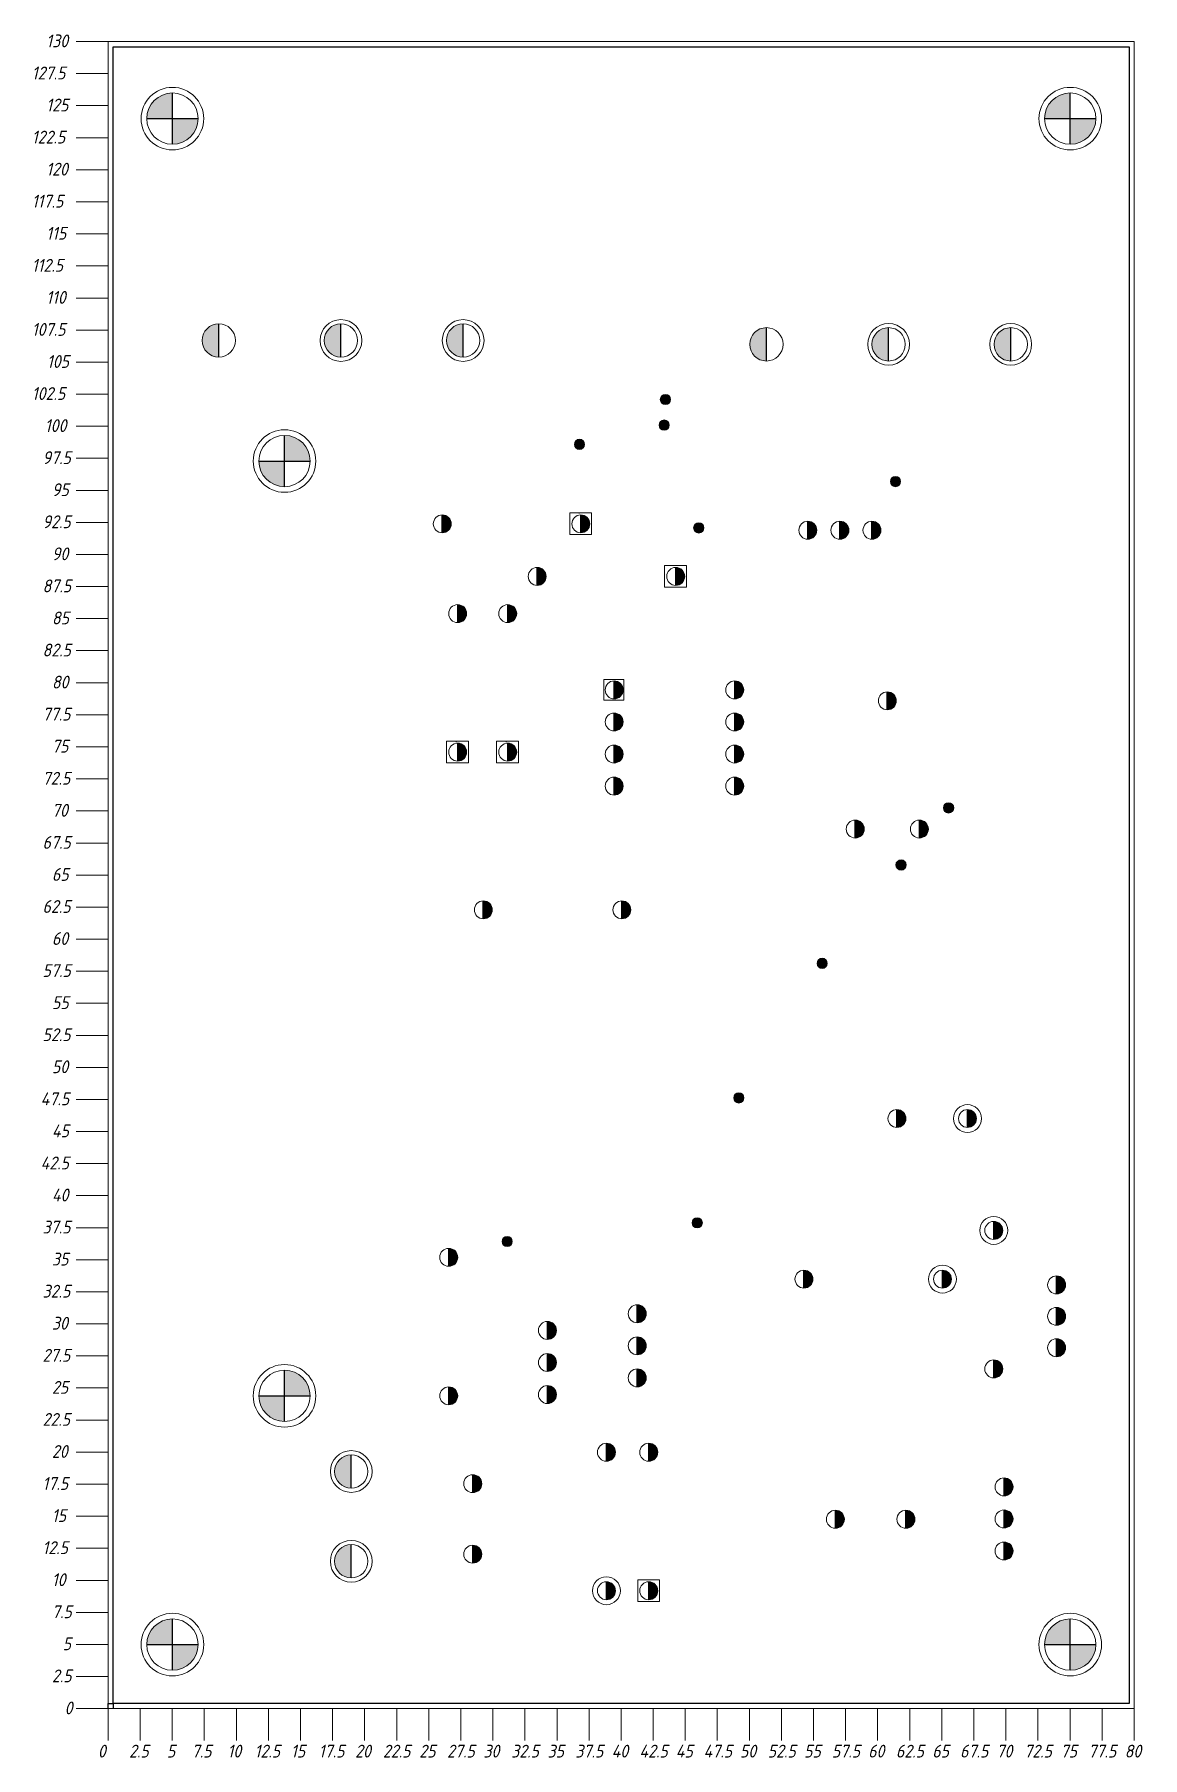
# Model space of a CAD drawing. Header units: millimetres. Extents: x -963 to 6509, y -1367 to 453.
# Drawn here: x 202.7 to 289.1, y 319.1 to 453.5 of the extents above; entities that cross this region are included whole.
import ezdxf

# ---------------------------------------------------------------- set-up
doc = ezdxf.new("R2010")
doc.units = ezdxf.units.MM
doc.header["$LTSCALE"] = 0.5
doc.layers.get('Defpoints').update_dxf_attribs({"color": 5})
doc.layers.add('2-штриховка', color=7, linetype='Continuous', true_color=0x00c7c7)
doc.layers.add('4-текст', color=7, linetype='Continuous', true_color=0x00ad00)
doc.layers.add('TopLayer', color=1, linetype='Continuous')
doc.layers.add('Для ПП', color=30, linetype='Continuous', lineweight=20)
doc.styles.get("Standard").update_dxf_attribs({"font": 'isocpeui.ttf', "width": 0.9})

msp = doc.modelspace()

# ---------------------------------------------------------------- hatches: boundary and pattern name
at = {"layer": '2-штриховка'}
h = msp.add_hatch(color=256, dxfattribs=at)
h.dxf.hatch_style = 1
h.paths.add_polyline_path([(213.493, 448.918, 0.4142136), (211.493, 446.918), (213.493, 446.918)])
h.paths.add_polyline_path([(215.493, 446.918), (213.493, 446.918), (213.493, 444.918, 0.4142136)])
h = msp.add_hatch(color=256, dxfattribs=at)
h.dxf.hatch_style = 1
h.paths.add_polyline_path([(283.493, 448.918, 0.4142136), (281.493, 446.918), (283.493, 446.918)])
h.paths.add_polyline_path([(285.493, 446.918), (283.493, 446.918), (283.493, 444.918, 0.4142136)])
h = msp.add_hatch(color=256, dxfattribs=at)
h.dxf.hatch_style = 1
h.paths.add_polyline_path([(215.806, 429.618, 0.4142136), (217.106, 428.318), (217.106, 430.918, 0.4142136)])
h = msp.add_hatch(color=256, dxfattribs=at)
h.dxf.hatch_style = 1
h.paths.add_polyline_path([(225.331, 429.618, 0.4142136), (226.631, 428.318), (226.631, 430.918, 0.4142136)])
h = msp.add_hatch(color=256, dxfattribs=at)
h.dxf.hatch_style = 1
h.paths.add_polyline_path([(234.856, 429.618, 0.4142136), (236.156, 428.318), (236.156, 430.918, 0.4142136)])
h = msp.add_hatch(color=256, dxfattribs=at)
h.dxf.hatch_style = 1
h.paths.add_polyline_path([(258.506, 429.318, 0.4142136), (259.806, 428.018), (259.806, 430.618, 0.4142136)])
h = msp.add_hatch(color=256, dxfattribs=at)
h.dxf.hatch_style = 1
h.paths.add_polyline_path([(268.031, 429.318, 0.4142136), (269.331, 428.018), (269.331, 430.618, 0.4142136)])
h = msp.add_hatch(color=256, dxfattribs=at)
h.dxf.hatch_style = 1
h.paths.add_polyline_path([(277.556, 429.318, 0.4142136), (278.856, 428.018), (278.856, 430.618, 0.4142136)])
h = msp.add_hatch(color=256, dxfattribs=at)
h.dxf.hatch_style = 1
h.paths.add_polyline_path([(251.531, 425.018, 1), (252.331, 425.018, 1)])
h = msp.add_hatch(color=256, dxfattribs=at)
h.dxf.hatch_style = 1
h.paths.add_polyline_path([(251.431, 423.018, 1), (252.231, 423.018, 1)])
h = msp.add_hatch(color=256, dxfattribs=at)
h.dxf.hatch_style = 1
h.paths.add_polyline_path([(222.231, 422.218), (222.231, 420.218), (224.231, 420.218, 0.4142136)])
h.paths.add_polyline_path([(222.231, 418.218), (222.231, 420.218), (220.231, 420.218, 0.4142136)])
h = msp.add_hatch(color=256, dxfattribs=at)
h.dxf.hatch_style = 1
h.paths.add_polyline_path([(244.831, 421.518, 1), (245.631, 421.518, 1)])
h = msp.add_hatch(color=256, dxfattribs=at)
h.dxf.hatch_style = 1
h.paths.add_polyline_path([(269.468, 418.618, 1), (270.268, 418.618, 1)])
h = msp.add_hatch(color=256, dxfattribs=at)
h.dxf.hatch_style = 1
h.paths.add_polyline_path([(234.531, 416.018), (234.531, 414.618, 0.4142136), (235.231, 415.318, 0.4142136)])
h = msp.add_hatch(color=256, dxfattribs=at)
h.dxf.hatch_style = 1
h.paths.add_polyline_path([(245.331, 416.018), (245.331, 414.618, 0.4142136), (246.031, 415.318, 0.4142136)])
h = msp.add_hatch(color=256, dxfattribs=at)
h.dxf.hatch_style = 1
h.paths.add_polyline_path([(254.127, 415.004, 1), (254.927, 415.004, 1)])
h = msp.add_hatch(color=256, dxfattribs=at)
h.dxf.hatch_style = 1
h.paths.add_polyline_path([(263.031, 415.518), (263.031, 414.118, 0.4142136), (263.731, 414.818, 0.4142136)])
h = msp.add_hatch(color=256, dxfattribs=at)
h.dxf.hatch_style = 1
h.paths.add_polyline_path([(265.531, 415.518), (265.531, 414.118, 0.4142136), (266.231, 414.818, 0.4142136)])
h = msp.add_hatch(color=256, dxfattribs=at)
h.dxf.hatch_style = 1
h.paths.add_polyline_path([(268.031, 415.518), (268.031, 414.118, 0.4142136), (268.731, 414.818, 0.4142136)])
h = msp.add_hatch(color=256, dxfattribs=at)
h.dxf.hatch_style = 1
h.paths.add_polyline_path([(241.931, 411.918), (241.931, 410.518, 0.4142136), (242.631, 411.218, 0.4142136)])
h = msp.add_hatch(color=256, dxfattribs=at)
h.dxf.hatch_style = 1
h.paths.add_polyline_path([(252.731, 411.918), (252.731, 410.518, 0.4142136), (253.431, 411.218, 0.4142136)])
h = msp.add_hatch(color=256, dxfattribs=at)
h.dxf.hatch_style = 1
h.paths.add_polyline_path([(235.731, 409.018), (235.731, 407.618, 0.4142136), (236.431, 408.318, 0.4142136)])
h = msp.add_hatch(color=256, dxfattribs=at)
h.dxf.hatch_style = 1
h.paths.add_polyline_path([(239.631, 409.018), (239.631, 407.618, 0.4142136), (240.331, 408.318, 0.4142136)])
h = msp.add_hatch(color=256, dxfattribs=at)
h.dxf.hatch_style = 1
h.paths.add_polyline_path([(247.931, 403.068), (247.931, 401.668, 0.4142136), (248.631, 402.368, 0.4142136)])
h = msp.add_hatch(color=256, dxfattribs=at)
h.dxf.hatch_style = 1
h.paths.add_polyline_path([(257.331, 403.068), (257.331, 401.668, 0.4142136), (258.031, 402.368, 0.4142136)])
h = msp.add_hatch(color=256, dxfattribs=at)
h.dxf.hatch_style = 1
h.paths.add_polyline_path([(269.231, 402.218), (269.231, 400.818, 0.4142136), (269.931, 401.518, 0.4142136)])
h = msp.add_hatch(color=256, dxfattribs=at)
h.dxf.hatch_style = 1
h.paths.add_polyline_path([(247.931, 400.568), (247.931, 399.168, 0.4142136), (248.631, 399.868, 0.4142136)])
h = msp.add_hatch(color=256, dxfattribs=at)
h.dxf.hatch_style = 1
h.paths.add_polyline_path([(257.331, 400.568), (257.331, 399.168, 0.4142136), (258.031, 399.868, 0.4142136)])
h = msp.add_hatch(color=256, dxfattribs=at)
h.dxf.hatch_style = 1
h.paths.add_polyline_path([(235.731, 398.218), (235.731, 396.818, 0.4142136), (236.431, 397.518, 0.4142136)])
h = msp.add_hatch(color=256, dxfattribs=at)
h.dxf.hatch_style = 1
h.paths.add_polyline_path([(239.631, 398.218), (239.631, 396.818, 0.4142136), (240.331, 397.518, 0.4142136)])
h = msp.add_hatch(color=256, dxfattribs=at)
h.dxf.hatch_style = 1
h.paths.add_polyline_path([(247.931, 398.068), (247.931, 396.668, 0.4142136), (248.631, 397.368, 0.4142136)])
h = msp.add_hatch(color=256, dxfattribs=at)
h.dxf.hatch_style = 1
h.paths.add_polyline_path([(257.331, 398.068), (257.331, 396.668, 0.4142136), (258.031, 397.368, 0.4142136)])
h = msp.add_hatch(color=256, dxfattribs=at)
h.dxf.hatch_style = 1
h.paths.add_polyline_path([(247.931, 395.568), (247.931, 394.168, 0.4142136), (248.631, 394.868, 0.4142136)])
h = msp.add_hatch(color=256, dxfattribs=at)
h.dxf.hatch_style = 1
h.paths.add_polyline_path([(257.331, 395.568), (257.331, 394.168, 0.4142136), (258.031, 394.868, 0.4142136)])
h = msp.add_hatch(color=256, dxfattribs=at)
h.dxf.hatch_style = 1
h.paths.add_polyline_path([(273.609, 393.167, 1), (274.409, 393.167, 1)])
h = msp.add_hatch(color=256, dxfattribs=at)
h.dxf.hatch_style = 1
h.paths.add_polyline_path([(266.731, 392.218), (266.731, 390.818, 0.4142136), (267.431, 391.518, 0.4142136)])
h = msp.add_hatch(color=256, dxfattribs=at)
h.dxf.hatch_style = 1
h.paths.add_polyline_path([(271.731, 392.218), (271.731, 390.818, 0.4142136), (272.431, 391.518, 0.4142136)])
h = msp.add_hatch(color=256, dxfattribs=at)
h.dxf.hatch_style = 1
h.paths.add_polyline_path([(269.9, 388.715, 1), (270.7, 388.715, 1)])
h = msp.add_hatch(color=256, dxfattribs=at)
h.dxf.hatch_style = 1
h.paths.add_polyline_path([(237.731, 385.918), (237.731, 384.518, 0.4142136), (238.431, 385.218, 0.4142136)])
h = msp.add_hatch(color=256, dxfattribs=at)
h.dxf.hatch_style = 1
h.paths.add_polyline_path([(248.531, 385.918), (248.531, 384.518, 0.4142136), (249.231, 385.218, 0.4142136)])
h = msp.add_hatch(color=256, dxfattribs=at)
h.dxf.hatch_style = 1
h.paths.add_polyline_path([(263.753, 381.045, 1), (264.553, 381.045, 1)])
h = msp.add_hatch(color=256, dxfattribs=at)
h.dxf.hatch_style = 1
h.paths.add_polyline_path([(257.251, 370.554, 1), (258.051, 370.554, 1)])
h = msp.add_hatch(color=256, dxfattribs=at)
h.dxf.hatch_style = 1
h.paths.add_polyline_path([(269.981, 369.643), (269.981, 368.243, 0.4142136), (270.681, 368.943, 0.4142136)])
h = msp.add_hatch(color=256, dxfattribs=at)
h.dxf.hatch_style = 1
h.paths.add_polyline_path([(275.481, 369.643), (275.481, 368.243, 0.4142136), (276.181, 368.943, 0.4142136)])
h = msp.add_hatch(color=256, dxfattribs=at)
h.dxf.hatch_style = 1
h.paths.add_polyline_path([(254.009, 360.808, 1), (254.809, 360.808, 1)])
h = msp.add_hatch(color=256, dxfattribs=at)
h.dxf.hatch_style = 1
h.paths.add_polyline_path([(277.531, 360.918), (277.531, 359.518, 0.4142136), (278.231, 360.218, 0.4142136)])
h = msp.add_hatch(color=256, dxfattribs=at)
h.dxf.hatch_style = 1
h.paths.add_polyline_path([(235.031, 358.818), (235.031, 357.418, 0.4142136), (235.731, 358.118, 0.4142136)])
h = msp.add_hatch(color=256, dxfattribs=at)
h.dxf.hatch_style = 1
h.paths.add_polyline_path([(239.192, 359.353, 1), (239.992, 359.353, 1)])
h = msp.add_hatch(color=256, dxfattribs=at)
h.dxf.hatch_style = 1
h.paths.add_polyline_path([(262.731, 357.118), (262.731, 355.718, 0.4142136), (263.431, 356.418, 0.4142136)])
h = msp.add_hatch(color=256, dxfattribs=at)
h.dxf.hatch_style = 1
h.paths.add_polyline_path([(273.531, 357.118), (273.531, 355.718, 0.4142136), (274.231, 356.418, 0.4142136)])
h = msp.add_hatch(color=256, dxfattribs=at)
h.dxf.hatch_style = 1
h.paths.add_polyline_path([(282.431, 356.668), (282.431, 355.268, 0.4142136), (283.131, 355.968, 0.4142136)])
h = msp.add_hatch(color=256, dxfattribs=at)
h.dxf.hatch_style = 1
h.paths.add_polyline_path([(249.731, 354.418), (249.731, 353.018, 0.4142136), (250.431, 353.718, 0.4142136)])
h = msp.add_hatch(color=256, dxfattribs=at)
h.dxf.hatch_style = 1
h.paths.add_polyline_path([(282.431, 354.218), (282.431, 352.818, 0.4142136), (283.131, 353.518, 0.4142136)])
h = msp.add_hatch(color=256, dxfattribs=at)
h.dxf.hatch_style = 1
h.paths.add_polyline_path([(242.731, 353.118), (242.731, 351.718, 0.4142136), (243.431, 352.418, 0.4142136)])
h = msp.add_hatch(color=256, dxfattribs=at)
h.dxf.hatch_style = 1
h.paths.add_polyline_path([(249.731, 351.918), (249.731, 350.518, 0.4142136), (250.431, 351.218, 0.4142136)])
h = msp.add_hatch(color=256, dxfattribs=at)
h.dxf.hatch_style = 1
h.paths.add_polyline_path([(282.431, 351.768), (282.431, 350.368, 0.4142136), (283.131, 351.068, 0.4142136)])
h = msp.add_hatch(color=256, dxfattribs=at)
h.dxf.hatch_style = 1
h.paths.add_polyline_path([(242.731, 350.618), (242.731, 349.218, 0.4142136), (243.431, 349.918, 0.4142136)])
h = msp.add_hatch(color=256, dxfattribs=at)
h.dxf.hatch_style = 1
h.paths.add_polyline_path([(249.731, 349.418), (249.731, 348.018, 0.4142136), (250.431, 348.718, 0.4142136)])
h = msp.add_hatch(color=256, dxfattribs=at)
h.dxf.hatch_style = 1
h.paths.add_polyline_path([(277.531, 350.118), (277.531, 348.718, 0.4142136), (278.231, 349.418, 0.4142136)])
h = msp.add_hatch(color=256, dxfattribs=at)
h.dxf.hatch_style = 1
h.paths.add_polyline_path([(222.231, 349.318), (222.231, 347.318), (224.231, 347.318, 0.4142136)])
h.paths.add_polyline_path([(222.231, 345.318), (222.231, 347.318), (220.231, 347.318, 0.4142136)])
h = msp.add_hatch(color=256, dxfattribs=at)
h.dxf.hatch_style = 1
h.paths.add_polyline_path([(242.731, 348.118), (242.731, 346.718, 0.4142136), (243.431, 347.418, 0.4142136)])
h = msp.add_hatch(color=256, dxfattribs=at)
h.dxf.hatch_style = 1
h.paths.add_polyline_path([(235.031, 348.018), (235.031, 346.618, 0.4142136), (235.731, 347.318, 0.4142136)])
h = msp.add_hatch(color=256, dxfattribs=at)
h.dxf.hatch_style = 1
h.paths.add_polyline_path([(226.131, 341.418, 0.4142136), (227.431, 340.118), (227.431, 342.718, 0.4142136)])
h = msp.add_hatch(color=256, dxfattribs=at)
h.dxf.hatch_style = 1
h.paths.add_polyline_path([(247.331, 343.618), (247.331, 342.218, 0.4142136), (248.031, 342.918, 0.4142136)])
h = msp.add_hatch(color=256, dxfattribs=at)
h.dxf.hatch_style = 1
h.paths.add_polyline_path([(250.631, 343.618), (250.631, 342.218, 0.4142136), (251.331, 342.918, 0.4142136)])
h = msp.add_hatch(color=256, dxfattribs=at)
h.dxf.hatch_style = 1
h.paths.add_polyline_path([(236.906, 341.168), (236.906, 339.768, 0.4142136), (237.606, 340.468, 0.4142136)])
h = msp.add_hatch(color=256, dxfattribs=at)
h.dxf.hatch_style = 1
h.paths.add_polyline_path([(278.331, 340.918), (278.331, 339.518, 0.4142136), (279.031, 340.218, 0.4142136)])
h = msp.add_hatch(color=256, dxfattribs=at)
h.dxf.hatch_style = 1
h.paths.add_polyline_path([(265.181, 338.393), (265.181, 336.993, 0.4142136), (265.881, 337.693, 0.4142136)])
h = msp.add_hatch(color=256, dxfattribs=at)
h.dxf.hatch_style = 1
h.paths.add_polyline_path([(270.681, 338.393), (270.681, 336.993, 0.4142136), (271.381, 337.693, 0.4142136)])
h = msp.add_hatch(color=256, dxfattribs=at)
h.dxf.hatch_style = 1
h.paths.add_polyline_path([(278.331, 338.418), (278.331, 337.018, 0.4142136), (279.031, 337.718, 0.4142136)])
h = msp.add_hatch(color=256, dxfattribs=at)
h.dxf.hatch_style = 1
h.paths.add_polyline_path([(226.131, 334.418, 0.4142136), (227.431, 333.118), (227.431, 335.718, 0.4142136)])
h = msp.add_hatch(color=256, dxfattribs=at)
h.dxf.hatch_style = 1
h.paths.add_polyline_path([(236.906, 335.668), (236.906, 334.268, 0.4142136), (237.606, 334.968, 0.4142136)])
h = msp.add_hatch(color=256, dxfattribs=at)
h.dxf.hatch_style = 1
h.paths.add_polyline_path([(278.331, 335.918), (278.331, 334.518, 0.4142136), (279.031, 335.218, 0.4142136)])
h = msp.add_hatch(color=256, dxfattribs=at)
h.dxf.hatch_style = 1
h.paths.add_polyline_path([(247.331, 332.818), (247.331, 331.418, 0.4142136), (248.031, 332.118, 0.4142136)])
h = msp.add_hatch(color=256, dxfattribs=at)
h.dxf.hatch_style = 1
h.paths.add_polyline_path([(250.631, 332.818), (250.631, 331.418, 0.4142136), (251.331, 332.118, 0.4142136)])
h = msp.add_hatch(color=256, dxfattribs=at)
h.dxf.hatch_style = 1
h.paths.add_polyline_path([(213.493, 329.918, 0.4142136), (211.493, 327.918), (213.493, 327.918)])
h.paths.add_polyline_path([(215.493, 327.918), (213.493, 327.918), (213.493, 325.918, 0.4142136)])
h = msp.add_hatch(color=256, dxfattribs=at)
h.dxf.hatch_style = 1
h.paths.add_polyline_path([(283.493, 329.918, 0.4142136), (281.493, 327.918), (283.493, 327.918)])
h.paths.add_polyline_path([(285.493, 327.918), (283.493, 327.918), (283.493, 325.918, 0.4142136)])

# ---------------------------------------------------------------- linework, layer by layer
at = {"layer": '4-текст'}
for p, q in [((213.493, 444.918), (213.493, 448.918)), ((283.493, 444.918), (283.493, 448.918)), ((211.493, 446.918), (215.493, 446.918)), ((281.493, 446.918), (285.493, 446.918)), ((217.106, 428.318), (217.106, 430.918)), ((226.631, 428.318), (226.631, 430.918)), ((236.156, 428.318), (236.156, 430.918)), ((259.806, 428.018), (259.806, 430.618)), ((269.331, 428.018), (269.331, 430.618)), ((278.856, 428.018), (278.856, 430.618)), ((222.231, 418.218), (222.231, 422.218)), ((220.231, 420.218), (224.231, 420.218)), ((234.531, 414.618), (234.531, 416.018)), ((245.331, 414.618), (245.331, 416.018)), ((263.031, 414.118), (263.031, 415.518)), ((265.531, 414.118), (265.531, 415.518)), ((268.031, 414.118), (268.031, 415.518)), ((241.931, 410.518), (241.931, 411.918)), ((252.731, 410.518), (252.731, 411.918)), ((235.731, 407.618), (235.731, 409.018)), ((239.631, 407.618), (239.631, 409.018)), ((247.931, 401.668), (247.931, 403.068)), ((257.331, 401.668), (257.331, 403.068)), ((269.231, 400.818), (269.231, 402.218)), ((247.931, 399.168), (247.931, 400.568)), ((257.331, 399.168), (257.331, 400.568)), ((235.731, 396.818), (235.731, 398.218)), ((239.631, 396.818), (239.631, 398.218)), ((247.931, 396.668), (247.931, 398.068)), ((257.331, 396.668), (257.331, 398.068)), ((247.931, 394.168), (247.931, 395.568)), ((257.331, 394.168), (257.331, 395.568)), ((266.731, 390.818), (266.731, 392.218)), ((271.731, 390.818), (271.731, 392.218)), ((237.731, 384.518), (237.731, 385.918)), ((248.531, 384.518), (248.531, 385.918)), ((269.981, 368.243), (269.981, 369.643)), ((275.481, 368.243), (275.481, 369.643)), ((277.531, 359.518), (277.531, 360.918)), ((235.031, 357.418), (235.031, 358.818)), ((262.731, 355.718), (262.731, 357.118)), ((273.531, 355.718), (273.531, 357.118)), ((282.431, 355.268), (282.431, 356.668)), ((249.731, 353.018), (249.731, 354.418)), ((282.431, 352.818), (282.431, 354.218)), ((242.731, 351.718), (242.731, 353.118)), ((249.731, 350.518), (249.731, 351.918)), ((282.431, 350.368), (282.431, 351.768)), ((242.731, 349.218), (242.731, 350.618)), ((249.731, 348.018), (249.731, 349.418)), ((277.531, 348.718), (277.531, 350.118)), ((222.231, 345.318), (222.231, 349.318)), ((242.731, 346.718), (242.731, 348.118)), ((220.231, 347.318), (224.231, 347.318)), ((235.031, 346.618), (235.031, 348.018)), ((227.431, 340.118), (227.431, 342.718)), ((247.331, 342.218), (247.331, 343.618)), ((250.631, 342.218), (250.631, 343.618)), ((236.906, 339.768), (236.906, 341.168)), ((278.331, 339.518), (278.331, 340.918)), ((265.181, 336.993), (265.181, 338.393)), ((270.681, 336.993), (270.681, 338.393)), ((278.331, 337.018), (278.331, 338.418)), ((227.431, 333.118), (227.431, 335.718)), ((236.906, 334.268), (236.906, 335.668)), ((278.331, 334.518), (278.331, 335.918)), ((247.331, 331.418), (247.331, 332.818)), ((250.631, 331.418), (250.631, 332.818)), ((213.493, 325.918), (213.493, 329.918)), ((283.493, 325.918), (283.493, 329.918)), ((211.493, 327.918), (215.493, 327.918)), ((281.493, 327.918), (285.493, 327.918))]:
    msp.add_line(p, q, dxfattribs=at)
at = {"layer": 'Defpoints'}
for p, q in [((208.476, 322.93), (208.476, 323.33)), ((208.476, 323.33), (208.876, 323.33)), ((208.876, 323.33), (208.876, 322.93))]:
    msp.add_line(p, q, dxfattribs=at)
at = {"layer": 'TopLayer'}
for p, q in [((208.876, 323.33), (208.876, 452.505)), ((208.876, 452.505), (288.081, 452.505)), ((288.081, 452.505), (288.081, 323.33)), ((288.081, 323.33), (208.876, 323.33))]:
    msp.add_line(p, q, dxfattribs=at)
at = {"layer": 'Для ПП'}
for p, q in [((208.476, 452.93), (205.976, 452.93)), ((208.476, 452.93), (208.476, 322.93)), ((288.476, 452.93), (208.476, 452.93)), ((288.476, 322.93), (288.476, 452.93)), ((208.476, 450.43), (205.976, 450.43)), ((208.476, 447.93), (205.976, 447.93)), ((208.476, 445.43), (205.976, 445.43)), ((208.476, 442.93), (205.976, 442.93)), ((208.476, 440.43), (205.976, 440.43)), ((208.476, 437.93), (205.976, 437.93)), ((208.476, 435.43), (205.976, 435.43)), ((208.476, 432.93), (205.976, 432.93)), ((208.476, 430.43), (205.976, 430.43)), ((208.476, 427.93), (205.976, 427.93)), ((208.476, 425.43), (205.976, 425.43)), ((208.476, 422.93), (205.976, 422.93)), ((208.476, 420.43), (205.976, 420.43)), ((208.476, 417.93), (205.976, 417.93)), ((208.476, 415.43), (205.976, 415.43)), ((244.467, 415.445), (244.467, 416.182)), ((244.467, 416.182), (246.167, 416.182)), ((244.467, 414.482), (244.467, 415.445)), ((245.204, 416.182), (245.204, 416.132)), ((246.167, 416.182), (246.167, 414.482)), ((246.167, 414.482), (244.467, 414.482)), ((208.476, 412.93), (205.976, 412.93)), ((251.867, 411.345), (251.867, 412.082)), ((251.867, 412.082), (253.567, 412.082)), ((251.867, 410.382), (251.867, 411.345)), ((253.567, 412.082), (253.567, 410.382)), ((208.476, 410.43), (205.976, 410.43)), ((253.567, 410.382), (251.867, 410.382)), ((208.476, 407.93), (205.976, 407.93)), ((208.476, 405.43), (205.976, 405.43)), ((247.131, 401.568), (247.131, 403.168)), ((247.131, 403.168), (248.688, 403.168)), ((248.688, 403.168), (248.688, 401.568)), ((208.476, 402.93), (205.976, 402.93)), ((208.476, 400.43), (205.976, 400.43)), ((248.688, 401.568), (247.131, 401.568)), ((208.476, 397.93), (205.976, 397.93)), ((234.867, 397.645), (234.867, 398.382)), ((234.867, 398.382), (236.567, 398.382)), ((235.604, 398.382), (235.604, 398.332)), ((236.567, 398.382), (236.567, 396.682)), ((238.767, 397.645), (238.767, 398.382)), ((238.767, 398.382), (240.467, 398.382)), ((239.504, 398.382), (239.504, 398.332)), ((240.467, 398.382), (240.467, 396.682)), ((234.867, 396.682), (234.867, 397.645)), ((236.567, 396.682), (234.867, 396.682)), ((238.767, 396.682), (238.767, 397.645)), ((240.467, 396.682), (238.767, 396.682)), ((208.476, 395.43), (205.976, 395.43)), ((208.476, 392.93), (205.976, 392.93)), ((208.476, 390.43), (205.976, 390.43)), ((208.476, 387.93), (205.976, 387.93)), ((208.476, 385.43), (205.976, 385.43)), ((208.476, 382.93), (205.976, 382.93)), ((208.476, 380.43), (205.976, 380.43)), ((208.476, 377.93), (205.976, 377.93)), ((208.476, 375.43), (205.976, 375.43)), ((208.476, 372.93), (205.976, 372.93)), ((208.476, 370.43), (205.976, 370.43)), ((208.476, 367.93), (205.976, 367.93)), ((208.476, 365.43), (205.976, 365.43)), ((208.476, 362.93), (205.976, 362.93)), ((208.476, 360.43), (205.976, 360.43)), ((208.476, 357.93), (205.976, 357.93)), ((208.476, 355.43), (205.976, 355.43)), ((208.476, 352.93), (205.976, 352.93)), ((208.476, 350.43), (205.976, 350.43)), ((208.476, 347.93), (205.976, 347.93)), ((208.476, 345.43), (205.976, 345.43)), ((208.476, 342.93), (205.976, 342.93)), ((208.476, 340.43), (205.976, 340.43)), ((208.476, 337.93), (205.976, 337.93)), ((208.476, 335.43), (205.976, 335.43)), ((208.476, 332.93), (205.976, 332.93)), ((249.767, 332.245), (249.767, 332.982)), ((249.767, 332.982), (251.467, 332.982)), ((249.767, 331.282), (249.767, 332.245)), ((251.467, 332.982), (251.467, 331.282)), ((251.467, 331.282), (249.767, 331.282)), ((208.476, 330.43), (205.976, 330.43)), ((208.476, 327.93), (205.976, 327.93)), ((208.476, 325.43), (205.976, 325.43)), ((208.476, 322.93), (205.976, 322.93)), ((208.476, 322.93), (288.476, 322.93)), ((208.476, 322.93), (208.476, 320.43)), ((210.976, 322.93), (210.976, 320.43)), ((213.476, 322.93), (213.476, 320.43)), ((215.976, 322.93), (215.976, 320.43)), ((218.476, 322.93), (218.476, 320.43)), ((220.976, 322.93), (220.976, 320.43)), ((223.476, 322.93), (223.476, 320.43)), ((225.976, 322.93), (225.976, 320.43)), ((228.476, 322.93), (228.476, 320.43)), ((230.976, 322.93), (230.976, 320.43)), ((233.476, 322.93), (233.476, 320.43)), ((235.976, 322.93), (235.976, 320.43)), ((238.476, 322.93), (238.476, 320.43)), ((240.976, 322.93), (240.976, 320.43)), ((243.476, 322.93), (243.476, 320.43)), ((245.976, 322.93), (245.976, 320.43)), ((248.476, 322.93), (248.476, 320.43)), ((250.976, 322.93), (250.976, 320.43)), ((253.476, 322.93), (253.476, 320.43)), ((255.976, 322.93), (255.976, 320.43)), ((258.476, 322.93), (258.476, 320.43)), ((260.976, 322.93), (260.976, 320.43)), ((263.476, 322.93), (263.476, 320.43)), ((265.976, 322.93), (265.976, 320.43)), ((268.476, 322.93), (268.476, 320.43)), ((270.976, 322.93), (270.976, 320.43)), ((273.476, 322.93), (273.476, 320.43)), ((275.976, 322.93), (275.976, 320.43)), ((278.476, 322.93), (278.476, 320.43)), ((280.976, 322.93), (280.976, 320.43)), ((283.476, 322.93), (283.476, 320.43)), ((285.976, 322.93), (285.976, 320.43)), ((288.476, 322.93), (288.476, 320.43))]:
    msp.add_line(p, q, dxfattribs=at)
at = {"layer": 'Для ПП', "color": 6}
for centre, radius in [((213.493, 446.918), 2.44), ((213.493, 446.918), 2), ((283.493, 446.918), 2.44), ((283.493, 446.918), 2), ((222.231, 420.218), 2.44), ((222.231, 420.218), 2), ((222.231, 347.318), 2.44), ((222.231, 347.318), 2), ((213.493, 327.918), 2.44), ((213.493, 327.918), 2), ((283.493, 327.918), 2.44), ((283.493, 327.918), 2)]:
    msp.add_circle(centre, radius, dxfattribs=at)
at = {"layer": 'Для ПП', "color": 5}
for centre, radius in [((217.106, 429.618), 1.3), ((217.106, 429.618), 1.3), ((226.631, 429.618), 1.628), ((226.631, 429.618), 1.3), ((226.631, 429.618), 1.3), ((236.156, 429.618), 1.628), ((236.156, 429.618), 1.3), ((236.156, 429.618), 1.3), ((259.806, 429.318), 1.3), ((259.806, 429.318), 1.3), ((259.806, 429.318), 1.3), ((269.331, 429.318), 1.628), ((269.331, 429.318), 1.3), ((269.331, 429.318), 1.3), ((269.331, 429.318), 1.3), ((278.856, 429.318), 1.628), ((278.856, 429.318), 1.3), ((278.856, 429.318), 1.3), ((227.431, 341.418), 1.628), ((227.431, 341.418), 1.3), ((227.431, 341.418), 1.3), ((227.431, 334.418), 1.628), ((227.431, 334.418), 1.3), ((227.431, 334.418), 1.3)]:
    msp.add_circle(centre, radius, dxfattribs=at)
at = {"layer": 'Для ПП', "color": 3}
for centre in [(251.931, 425.018), (251.931, 425.018), (251.831, 423.018), (251.831, 423.018), (245.231, 421.518), (245.231, 421.518), (269.868, 418.618), (269.868, 418.618), (254.527, 415.004), (254.527, 415.004), (274.009, 393.167), (274.009, 393.167), (270.3, 388.715), (270.3, 388.715), (264.153, 381.045), (264.153, 381.045), (257.651, 370.554), (257.651, 370.554), (254.409, 360.808), (254.409, 360.808), (239.592, 359.353)]:
    msp.add_circle(centre, 0.4, dxfattribs=at)
at = {"layer": 'Для ПП'}
for centre in [(234.531, 415.318), (234.531, 415.318), (245.331, 415.318), (245.331, 415.318), (263.031, 414.818), (263.031, 414.818), (265.531, 414.818), (265.531, 414.818), (268.031, 414.818), (268.031, 414.818), (241.931, 411.218), (241.931, 411.218), (252.731, 411.218), (252.731, 411.218), (235.731, 408.318), (235.731, 408.318), (239.631, 408.318), (239.631, 408.318), (247.931, 402.368), (247.931, 402.368), (257.331, 402.368), (257.331, 402.368), (269.231, 401.518), (269.231, 401.518), (247.931, 399.868), (247.931, 399.868), (257.331, 399.868), (257.331, 399.868), (235.731, 397.518), (235.731, 397.518), (239.631, 397.518), (239.631, 397.518), (247.931, 397.368), (247.931, 397.368), (257.331, 397.368), (257.331, 397.368), (247.931, 394.868), (247.931, 394.868), (257.331, 394.868), (257.331, 394.868), (266.731, 391.518), (266.731, 391.518), (271.731, 391.518), (271.731, 391.518), (237.731, 385.218), (237.731, 385.218), (248.531, 385.218), (248.531, 385.218), (269.981, 368.943), (269.981, 368.943), (275.481, 368.943), (275.481, 368.943), (277.531, 360.218), (277.531, 360.218), (235.031, 358.118), (235.031, 358.118), (262.731, 356.418), (262.731, 356.418), (273.531, 356.418), (273.531, 356.418), (282.431, 355.968), (282.431, 355.968), (249.731, 353.718), (249.731, 353.718), (282.431, 353.518), (282.431, 353.518), (242.731, 352.418), (242.731, 352.418), (249.731, 351.218), (249.731, 351.218), (282.431, 351.068), (282.431, 351.068), (242.731, 349.918), (242.731, 349.918), (249.731, 348.718), (249.731, 348.718), (277.531, 349.418), (277.531, 349.418), (242.731, 347.418), (242.731, 347.418), (235.031, 347.318), (235.031, 347.318), (247.331, 342.918), (247.331, 342.918), (250.631, 342.918), (250.631, 342.918), (236.906, 340.468), (236.906, 340.468), (278.331, 340.218), (278.331, 340.218), (265.181, 337.693), (265.181, 337.693), (270.681, 337.693), (270.681, 337.693), (278.331, 337.718), (278.331, 337.718), (236.906, 334.968), (236.906, 334.968), (278.331, 335.218), (278.331, 335.218), (247.331, 332.118), (247.331, 332.118), (250.631, 332.118), (250.631, 332.118)]:
    msp.add_circle(centre, 0.7, dxfattribs=at)
at = {"layer": 'Для ПП', "color": 0}
for centre in [(275.481, 368.943), (277.531, 360.218), (273.531, 356.418), (247.331, 332.118)]:
    msp.add_circle(centre, 1.087, dxfattribs=at)

# ---------------------------------------------------------------- texts
at = {"layer": 'Для ПП', "width": 0.9}
for s, p in [('130', (203.658, 452.479)), ('127.5', (202.531, 449.979)), ('125', (203.658, 447.479)), ('122.5', (202.531, 444.979)), ('120', (203.658, 442.479)), ('117.5', (202.531, 439.979)), ('115', (203.658, 437.479)), ('112.5', (202.531, 434.979)), ('110', (203.658, 432.479)), ('107.5', (202.531, 429.979)), ('105', (203.708, 427.479)), ('102.5', (202.531, 424.979)), ('100', (203.546, 422.479)), ('97.5', (203.362, 419.979)), ('95', (204.094, 417.479)), ('92.5', (203.362, 414.979)), ('90', (204.094, 412.479)), ('87.5', (203.362, 409.979)), ('85', (204.094, 407.479)), ('82.5', (203.362, 404.979)), ('80', (204.094, 402.479)), ('77.5', (203.362, 399.979)), ('75', (204.094, 397.479)), ('72.5', (203.362, 394.979)), ('70', (204.094, 392.479)), ('67.5', (203.362, 389.979)), ('65', (204.094, 387.479)), ('62.5', (203.362, 384.979)), ('60', (204.094, 382.479)), ('57.5', (203.362, 379.979)), ('55', (204.094, 377.479)), ('52.5', (203.362, 374.979)), ('50', (204.094, 372.479)), ('47.5', (203.216, 369.979)), ('45', (204.094, 367.479)), ('42.5', (203.215, 364.979)), ('40', (204.094, 362.479)), ('37.5', (203.362, 359.979)), ('35', (204.094, 357.479)), ('32.5', (203.362, 354.979)), ('30', (204.094, 352.479)), ('27.5', (203.362, 349.979)), ('25', (204.094, 347.479)), ('22.5', (203.362, 344.979)), ('20', (204.094, 342.479)), ('17.5', (203.362, 339.979)), ('15', (204.094, 337.479)), ('12.5', (203.362, 334.979)), ('10', (204.094, 332.479)), ('7.5', (204.094, 329.979)), ('5', (204.933, 327.479)), ('2.5', (204.094, 324.979)), ('0', (205.086, 322.479)), ('0', (207.681, 319.111)), ('2.5', (210.11, 319.111)), ('5', (213.055, 319.111)), ('7.5', (214.99, 319.111)), ('10', (217.786, 319.111)), ('12.5', (219.901, 319.111)), ('15', (222.735, 319.111)), ('17.5', (224.901, 319.111)), ('20', (227.735, 319.111)), ('22.5', (229.901, 319.111)), ('25', (232.735, 319.111)), ('27.5', (234.901, 319.111)), ('30', (237.735, 319.111)), ('32.5', (239.901, 319.111)), ('35', (242.735, 319.111)), ('37.5', (244.901, 319.111)), ('40', (247.735, 319.111)), ('42.5', (249.901, 319.111)), ('45', (252.735, 319.111)), ('47.5', (254.901, 319.111)), ('50', (257.735, 319.111)), ('52.5', (259.901, 319.111)), ('55', (262.735, 319.111)), ('57.5', (264.901, 319.111)), ('60', (267.735, 319.111)), ('62.5', (269.901, 319.111)), ('65', (272.735, 319.111)), ('67.5', (274.901, 319.111)), ('70', (277.735, 319.111)), ('72.5', (279.901, 319.111)), ('75', (282.735, 319.111)), ('77.5', (284.901, 319.111)), ('80', (287.735, 319.111))]:
    msp.add_text(s, height=1, dxfattribs=at).set_placement(p)

doc.saveas('drawing.dxf')
